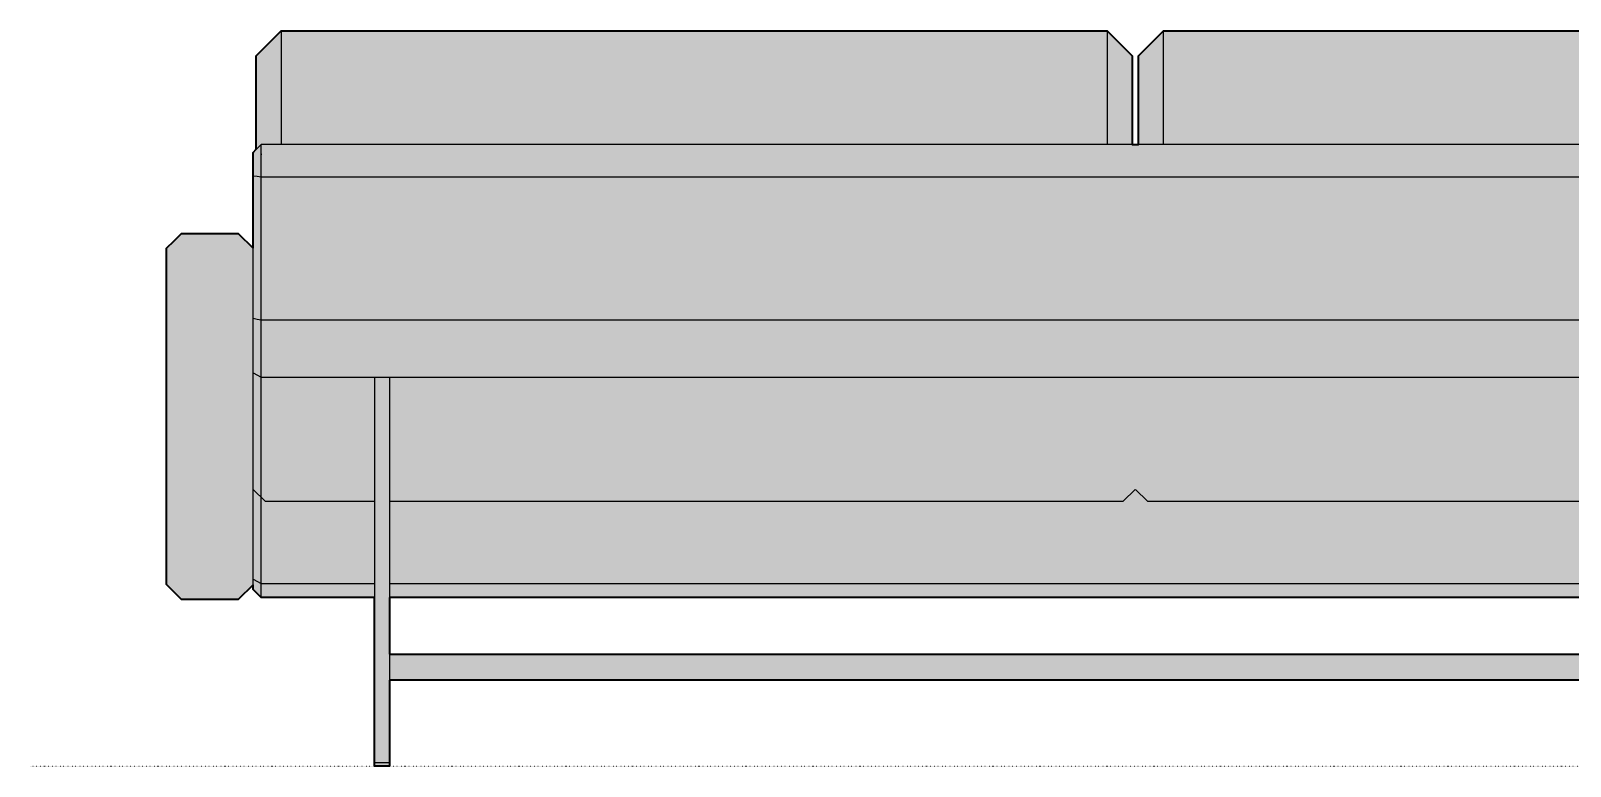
# Model space of a CAD drawing. Header units: millimetres. Extents: x 0 to 6384, y -1474 to 740.
# Drawn here: x 0 to 1549, y -1408 to -668 of the extents above; entities that cross this region are included whole.
import ezdxf

# ---------------------------------------------------------------- set-up
doc = ezdxf.new("R2010")
doc.units = ezdxf.units.MM
doc.linetypes.add('Dots', pattern=[1, 0, -1])
doc.layers.add('Blocks', color=7, linetype='Continuous')
doc.layers.add('Blocks$Fill', color=7, linetype='Continuous', true_color=0xffffff)
for name, color, linetype, lineweight, true_color in [('Blocks$Inner', 7, 'Continuous', 25, 0x007f00), ('Blocks$Outline', 7, 'Continuous', 35, 0xff3f3f), ('Groud', 7, 'Dots', 25, 0x243775)]:
    doc.layers.add(name, color=color, linetype=linetype, lineweight=lineweight, true_color=true_color)

# ---------------------------------------------------------------- blocks, each defined once
blk = doc.blocks.new('Lissoni Sofa Back')
at = {"layer": 'Blocks$Fill', "extrusion": (0, 0, -1)}
h = blk.add_hatch(color=256, dxfattribs=at)
h.paths.add_polyline_path([(1506.6, 86.6), (1506.6, 3.8), (1506.6, 0), (1521.6, 0), (1521.6, 3.8), (1521.6, 86.6), (2722.7, 86.6), (2722.7, 0), (2737.7, 0), (2737.7, 3.8), (2737.7, 169.7), (2852, 169.7), (2860, 177.7), (2860, 177.7), (2860, 177.7), (2860, 182.6), (2875, 167.6), (2932, 167.6), (2947, 182.8), (2947, 521), (2932, 536), (2875, 536), (2860, 521), (2860, 594), (2860, 595.8), (2860, 617.5), (2856.8, 620.8), (2856.8, 714.7), (2831.8, 739.7), (2000.2, 739.7), (1975.2, 714.7), (1975.2, 625.5), (1968.8, 625.5), (1968.8, 714.7), (1943.8, 739.7), (1112.1, 739.7), (1087.1, 714.7), (1087.1, 625.5), (1080.8, 625.5), (1080.8, 714.7), (1055.8, 739.7), (224.1, 739.7), (199.1, 714.7), (199.1, 620.8), (195.9, 617.5), (195.9, 614.6), (195.9, 613.7), (195.9, 613.3), (195.9, 613), (195.9, 612.6), (195.9, 612.2), (195.9, 611.9), (195.9, 611.1), (195.9, 610.1), (195.9, 594), (195.9, 521), (180.9, 536), (123.9, 536), (108.9, 521), (108.9, 182.8), (123.9, 167.6), (123.9, 167.6), (123.9, 167.6), (180.9, 167.6), (195.9, 182.6), (195.9, 177.7), (203.9, 169.7), (290.5, 169.7), (290.5, 3.8), (290.5, 0), (305.5, 0), (305.5, 3.8), (305.5, 86.6)], flags=0)
h.paths.add_polyline_path([(1521.6, 112.6), (1521.6, 169.7), (2722.7, 169.7), (2722.7, 112.6)], flags=0)
h.paths.add_polyline_path([(1506.6, 169.7), (1506.6, 112.6), (305.5, 112.6), (305.5, 169.7)], flags=0)
at = {"layer": 'Blocks$Inner'}
for p, q in [((-2860, 188.2), (-2860, 395.6)), ((-2737.7, 390.8), (-2737.7, 3.8)), ((-2722.7, 183.8), (-1521.6, 183.8)), ((-2722.7, 169.7), (-1521.6, 169.7))]:
    blk.add_line(p, q, dxfattribs=at)
for points in [[(-2856.8, 714.7), (-2831.8, 739.7), (-2000.2, 739.7), (-1975.2, 714.7)], [(-1968.8, 714.7), (-1943.8, 739.7), (-1112.1, 739.7), (-1087.1, 714.7)], [(-195.9, 617.5), (-203.9, 625.5), (-2852, 625.5), (-2860, 617.5)], [(-195.9, 594), (-195.9, 450.3), (-199.9, 449.5), (-203.9, 448.7), (-2852, 448.7), (-2856, 449.5), (-2860, 450.3), (-2860, 594)], [(-2860, 594), (-2856, 593.5), (-2852, 593), (-203.9, 593), (-199.9, 593.5), (-195.9, 594)], [(-2852, 448.7), (-2852, 593)], [(-2860, 521), (-2875, 536), (-2932, 536), (-2939.5, 528.5), (-2947, 521), (-2947, 182.8), (-2932, 167.6), (-2875, 167.6), (-2860, 182.6)], [(-2860, 395.6), (-2852, 391.3), (-203.9, 391.3), (-195.9, 395.6)], [(-2852, 183.8), (-2852, 391.3)], [(-2722.7, 390.8), (-2722.7, 3.8), (-2722.7, 0), (-2737.7, 0), (-2737.7, 3.8), (-2722.7, 3.8)], [(-2859.8, 278.5), (-2847.8, 266.5), (-2737.7, 266.5)], [(-2722.7, 266.5), (-1984.2, 266.5), (-1972.2, 278.5)], [(-1971.8, 278.5), (-1959.8, 266.5), (-1521.6, 266.5)], [(-2860, 188.2), (-2852, 183.8), (-2737.7, 183.8)], [(-2860, 177.7), (-2852, 169.7), (-2737.7, 169.7)], [(-2722.7, 112.6), (-1521.6, 112.6)], [(-1521.6, 86.6), (-2722.7, 86.6)]]:
    blk.add_lwpolyline(points, dxfattribs=at)
for points, degree in [([(-2831.8, 739.7), (-2831.8, 627.8), (-2831.8, 625.5)], 2), ([(-2000.2, 739.7), (-2000.2, 626.3), (-2000.2, 625.5)], 2), ([(-1943.8, 625.5), (-1943.8, 626.3), (-1943.8, 739.7)], 2), ([(-1975.2, 714.7), (-1975.2, 626.4), (-1975.2, 625.5)], 2), ([(-1968.8, 625.5), (-1968.8, 626.4), (-1968.8, 714.7)], 2), ([(-2852, 391.3), (-2852, 394.3), (-2852, 400.4), (-2852, 409.5), (-2852, 418.9), (-2852, 428.7), (-2852, 438.6), (-2852, 445.3), (-2852, 448.7)], 3), ([(-2852, 169.7), (-2852, 169.7), (-2852, 169.7), (-2852, 169.7)], 3)]:
    blk.add_open_spline(points, degree=degree, dxfattribs=at)
for points, knots in [([(-2856.8, 620.8), (-2856.8, 621.4), (-2856.8, 623.9), (-2856.8, 628.1), (-2856.8, 714.7)], [-156.058357, -156.058357, -156.058357, -156.058357, -153.98577, -35.578887, -35.578887, -35.578887, -35.578887]), ([(-2852, 593), (-2852, 594.8), (-2852, 597.4), (-2852, 600.3), (-2852, 601.8), (-2852, 603), (-2852, 604), (-2852, 605.5), (-2852, 607.1), (-2852, 608.5), (-2852, 609.3), (-2852, 609.9), (-2852, 610.1), (-2852, 610.4), (-2852, 610.7), (-2852, 611), (-2852, 611.2), (-2852, 611.5), (-2852, 611.8), (-2852, 612), (-2852, 612.3), (-2852, 612.5), (-2852, 612.8), (-2852, 613), (-2852, 613.2), (-2852, 613.5), (-2852, 613.6), (-2852, 613.8), (-2852, 614.2), (-2852, 614.4), (-2852, 614.2), (-2852, 615.2), (-2852, 614.6), (-2852, 615.2), (-2852, 616.1), (-2852, 615.9), (-2852, 615.1), (-2852, 614.8), (-2852, 615), (-2852, 615.7), (-2852, 616.7), (-2852, 617.6), (-2852, 618.1), (-2852, 618.3), (-2852, 618.4), (-2852, 618.6), (-2852, 618.7), (-2852, 618.9), (-2852, 619), (-2852, 619.2), (-2852, 619.3), (-2852, 619.5), (-2852, 619.7), (-2852, 619.8), (-2852, 620), (-2852, 620.1), (-2852, 620.2), (-2852, 620.4), (-2852, 620.6), (-2852, 620.8), (-2852, 621.1), (-2852, 621.3), (-2852, 621.6), (-2852, 621.9), (-2852, 622.2), (-2852, 622.6), (-2852, 623), (-2852, 623.5), (-2852, 623.9), (-2852, 624.4), (-2852, 624.8), (-2852, 625.2), (-2852, 625.5), (-2852, 625.5), (-2852, 625.5)], [3.9961564, 3.9961564, 3.9961564, 3.9961564, 4.0520348, 4.079974, 4.0939436, 4.1079132, 4.1218828, 4.1358524, 4.1637916, 4.1777612, 4.1917308, 4.1952232, 4.1987156, 4.202208, 4.2057004, 4.2091928, 4.2126852, 4.2161776, 4.21967, 4.2231624, 4.2266548, 4.2301472, 4.2336396, 4.237132, 4.2406244, 4.2441169, 4.2476093, 4.2528479, 4.2563403, 4.2591778, 4.2659444, 4.2685637, 4.2729292, 4.2772947, 4.2781678, 4.279914, 4.2807871, 4.2816602, 4.2825333, 4.2829698, 4.2834064, 4.2842795, 4.2844977, 4.284716, 4.2851526, 4.2860257, 4.2877719, 4.2895181, 4.2912643, 4.2930105, 4.2965029, 4.2999953, 4.3034877, 4.3069801, 4.3104725, 4.3139649, 4.3174573, 4.3209497, 4.3244421, 4.3314269, 4.3384117, 4.3453965, 4.3523813, 4.3593661, 4.3733357, 4.3873053, 4.4012749, 4.4152445, 4.4431837, 4.4711229, 4.4990621, 4.5270013, 4.5549405, 4.5828797, 4.5828797, 4.5828797, 4.5828797]), ([(-2860, 594), (-2860, 594.6), (-2860, 596), (-2860, 597.8), (-2860, 599.5), (-2860, 600.8), (-2860, 602), (-2860, 602.9), (-2860, 603.8), (-2860, 604.9), (-2860, 606.2), (-2860, 607.4), (-2860, 608.1), (-2860, 608.3), (-2860, 608.6), (-2860, 608.9), (-2860, 609.2), (-2860, 609.6), (-2860, 609.8), (-2860, 610.1), (-2860, 610.3), (-2860, 610.6), (-2860, 610.8), (-2860, 611.1), (-2860, 611.3), (-2860, 611.6), (-2860, 611.8), (-2860, 612), (-2860, 612.2), (-2860, 612.4), (-2860, 612.5), (-2860, 612.7), (-2860, 612.8), (-2860, 612.9), (-2860, 613), (-2860, 613.1), (-2860, 613.1), (-2860, 613.2), (-2860, 613.2), (-2860, 613.2), (-2860, 613.2), (-2860, 613.3), (-2860, 613.3), (-2860, 613.4), (-2860, 613.4), (-2860, 613.5), (-2860, 613.6), (-2860, 613.7), (-2860, 613.9), (-2860, 614.2), (-2860, 614.5), (-2860, 614.8), (-2860, 615), (-2860, 615.4), (-2860, 615.7), (-2860, 616.1), (-2860, 616.3), (-2860, 616.5), (-2860, 616.6), (-2860, 616.7), (-2860, 616.8), (-2860, 617), (-2860, 617.1), (-2860, 617.2), (-2860, 617.3), (-2860, 617.4), (-2860, 617.5), (-2860, 617.5), (-2860, 617.5), (-2860, 617.5), (-2860, 617.5), (-2860, 617.5), (-2860, 617.4), (-2860, 617.2), (-2860, 617), (-2860, 616.7), (-2860, 616.5), (-2860, 616.3), (-2860, 616.1), (-2860, 616), (-2860, 615.8), (-2860, 615.6), (-2860, 615.4), (-2860, 615.1), (-2860, 614.7), (-2860, 614.2), (-2860, 613.7), (-2860, 613.3), (-2860, 612.9), (-2860, 612.6), (-2860, 612.1), (-2860, 611.3), (-2860, 610.2), (-2860, 609), (-2860, 608), (-2860, 607.2), (-2860, 606.3), (-2860, 605.1), (-2860, 604.2), (-2860, 603.7)], [3000.603938, 3000.603938, 3000.603938, 3000.603938, 3002.435113, 3004.677704, 3006.128135, 3007.578565, 3008.575569, 3009.572573, 3010.4063, 3011.240027, 3012.846678, 3014.45333, 3014.700353, 3014.947376, 3015.1944, 3015.441423, 3015.935469, 3016.182493, 3016.429516, 3016.680503, 3016.931489, 3017.182476, 3017.433463, 3017.68445, 3017.935437, 3018.186423, 3018.43741, 3018.626459, 3018.815507, 3019.004556, 3019.193604, 3019.335758, 3019.477912, 3019.575663, 3019.673414, 3019.74022, 3019.807025, 3019.83556, 3019.849914, 3019.883542, 3019.917171, 3019.976645, 3020.036119, 3020.120514, 3020.204908, 3020.312742, 3020.420576, 3020.683246, 3020.945915, 3021.669688, 3022.393461, 3022.921727, 3023.449993, 3024.506526, 3025.701108, 3026.89569, 3028.191995, 3028.840147, 3029.4883, 3030.153909, 3030.819519, 3031.485128, 3032.150738, 3032.733323, 3033.315909, 3034.481081, 3035.522967, 3036.564854, 3037.032127, 3037.499399, 3037.966671, 3038.433943, 3039.381237, 3040.328531, 3041.234487, 3042.140443, 3042.555801, 3042.971159, 3043.386518, 3043.801876, 3044.136437, 3044.470997, 3044.805558, 3045.140118, 3045.894604, 3046.64909, 3047.50948, 3047.939676, 3048.369871, 3048.82067, 3049.271469, 3050.173067, 3051.874454, 3053.57584, 3054.459858, 3055.343876, 3056.383422, 3057.422967, 3059.164103, 3059.164103, 3059.164103, 3059.164103]), ([(-2860, 395.6), (-2860, 397.6), (-2860, 400.5), (-2860, 404.5), (-2860, 407.7), (-2860, 411.2), (-2860, 414.8), (-2860, 418.4), (-2860, 422.3), (-2860, 426.4), (-2860, 430.8), (-2860, 435.3), (-2860, 439.1), (-2860, 442.4), (-2860, 445), (-2860, 447.7), (-2860, 449.5), (-2860, 450.4)], [207.423493, 207.423493, 207.423493, 207.423493, 214.159311, 217.63155, 221.103788, 225.110276, 229.116763, 233.12325, 237.129737, 241.774565, 246.419393, 251.064221, 255.709049, 258.4553, 261.20155, 263.947801, 266.694052, 266.694052, 266.694052, 266.694052]), ([(-2860, 177.7), (-2860, 177.7), (-2860, 177.7), (-2860, 177.7), (-2860, 177.7), (-2860, 177.7), (-2860, 177.8), (-2860, 177.8), (-2860, 177.9), (-2860, 178.1), (-2860, 178.2), (-2860, 178.5), (-2860, 178.7), (-2860, 179), (-2860, 179.3), (-2860, 179.6), (-2860, 179.9), (-2860, 180.2), (-2860, 180.5), (-2860, 180.9), (-2860, 181.3), (-2860, 181.7), (-2860, 182.2), (-2860, 182.7), (-2860, 183.3), (-2860, 183.9), (-2860, 184.6), (-2860, 185.4), (-2860, 186.3), (-2860, 187.2), (-2860, 187.9), (-2860, 188.2), (-2860, 188.2)], [-26.743179, -26.743179, -26.743179, -26.743179, -26.233828, -25.55632, -24.878812, -24.201305, -23.523797, -22.214338, -20.904879, -19.595419, -18.28596, -17.178157, -16.070353, -14.962549, -13.854745, -13.141796, -12.428848, -11.715899, -11.00295, -10.283079, -9.563208, -8.843336, -8.123465, -7.239758, -6.356052, -5.472346, -4.588639, -3.463352, -2.338064, -1.212777, -0.08749, 0, 0, 0, 0]), ([(-2852, 169.7), (-2852, 169.7), (-2852, 169.7), (-2852, 169.8), (-2852, 169.9), (-2852, 170.1), (-2852, 170.5), (-2852, 171), (-2852, 171.6), (-2852, 172.3), (-2852, 173.2), (-2852, 174.4), (-2852, 175.6), (-2852, 177.1), (-2852, 178.6), (-2852, 180.7), (-2852, 182.5), (-2852, 183.8)], [0.235334, 0.235334, 0.235334, 0.235334, 0.2461564, 0.2961564, 0.3461564, 0.3961564, 0.4461564, 0.4961564, 0.5461564, 0.5961564, 0.6461564, 0.6961564, 0.7461564, 0.7961564, 0.8461564, 0.8961564, 0.9961564, 0.9961564, 0.9961564, 0.9961564])]:
    blk.add_open_spline(points, degree=3, knots=knots, dxfattribs=at)
at = {"layer": 'Blocks$Outline'}
for points in [[(-2856.8, 714.7), (-2831.8, 739.7), (-2000.2, 739.7), (-1975.2, 714.7)], [(-1968.8, 714.7), (-1943.8, 739.7), (-1112.1, 739.7), (-1087.1, 714.7)], [(-2860, 617.5), (-2856.8, 620.8)], [(-1975.2, 625.5), (-1968.8, 625.5)], [(-2947, 521), (-2939.5, 528.5), (-2932, 536), (-2875, 536), (-2860, 521)], [(-2947, 182.8), (-2947, 521)], [(-2860, 182.6), (-2875, 167.6), (-2932, 167.6), (-2947, 182.8)], [(-2737.7, 169.7), (-2852, 169.7), (-2860, 177.7)], [(-2737.7, 3.8), (-2737.7, 169.7)], [(-1521.6, 169.7), (-2722.7, 169.7)], [(-2722.7, 169.7), (-2722.7, 112.6)], [(-2722.7, 112.6), (-1521.6, 112.6)], [(-2722.7, 86.6), (-2722.7, 3.8), (-2722.7, 0), (-2737.7, 0), (-2737.7, 3.8)], [(-1521.6, 86.6), (-2722.7, 86.6)]]:
    blk.add_lwpolyline(points, dxfattribs=at)
for points, knots in [([(-2856.8, 620.8), (-2856.8, 621.4), (-2856.8, 623.9), (-2856.8, 628.1), (-2856.8, 714.7)], [-156.058357, -156.058357, -156.058357, -156.058357, -153.98577, -35.578887, -35.578887, -35.578887, -35.578887]), ([(-2860, 521), (-2860, 545.3), (-2860, 569.7), (-2860, 594), (-2860, 594.6), (-2860, 596), (-2860, 597.8), (-2860, 599.5), (-2860, 600.8), (-2860, 602), (-2860, 602.9), (-2860, 603.8), (-2860, 604.9), (-2860, 606.2), (-2860, 607.4), (-2860, 608.1), (-2860, 608.3), (-2860, 608.6), (-2860, 608.9), (-2860, 609.2), (-2860, 609.6), (-2860, 609.8), (-2860, 610.1), (-2860, 610.3), (-2860, 610.6), (-2860, 610.8), (-2860, 611.1), (-2860, 611.3), (-2860, 611.6), (-2860, 611.8), (-2860, 612), (-2860, 612.2), (-2860, 612.4), (-2860, 612.5), (-2860, 612.7), (-2860, 612.8), (-2860, 612.9), (-2860, 613), (-2860, 613.1), (-2860, 613.1), (-2860, 613.2), (-2860, 613.2), (-2860, 613.2), (-2860, 613.2), (-2860, 613.3), (-2860, 613.3), (-2860, 613.4), (-2860, 613.4), (-2860, 613.5), (-2860, 613.6), (-2860, 613.7), (-2860, 613.9), (-2860, 614.2), (-2860, 614.5), (-2860, 614.8), (-2860, 615), (-2860, 615.4), (-2860, 615.7), (-2860, 616.1), (-2860, 616.3), (-2860, 616.5), (-2860, 616.6), (-2860, 616.7), (-2860, 616.8), (-2860, 617), (-2860, 617.1), (-2860, 617.2), (-2860, 617.3), (-2860, 617.4), (-2860, 617.5), (-2860, 617.5), (-2860, 617.5), (-2860, 617.5), (-2860, 617.5), (-2860, 617.5)], [2927.608487, 2927.608487, 2927.608487, 2927.608487, 3000.603938, 3000.603938, 3000.603938, 3002.435113, 3004.677704, 3006.128135, 3007.578565, 3008.575569, 3009.572573, 3010.4063, 3011.240027, 3012.846678, 3014.45333, 3014.700353, 3014.947376, 3015.1944, 3015.441423, 3015.935469, 3016.182493, 3016.429516, 3016.680503, 3016.931489, 3017.182476, 3017.433463, 3017.68445, 3017.935437, 3018.186423, 3018.43741, 3018.626459, 3018.815507, 3019.004556, 3019.193604, 3019.335758, 3019.477912, 3019.575663, 3019.673414, 3019.74022, 3019.807025, 3019.83556, 3019.849914, 3019.883542, 3019.917171, 3019.976645, 3020.036119, 3020.120514, 3020.204908, 3020.312742, 3020.420576, 3020.683246, 3020.945915, 3021.669688, 3022.393461, 3022.921727, 3023.449993, 3024.506526, 3025.701108, 3026.89569, 3028.191995, 3028.840147, 3029.4883, 3030.153909, 3030.819519, 3031.485128, 3032.150738, 3032.733323, 3033.315909, 3034.481081, 3035.522967, 3036.564854, 3037.032127, 3037.054824, 3037.057079, 3037.057079, 3037.057079, 3037.057079]), ([(-2860, 177.7), (-2860, 177.7), (-2860, 177.8), (-2860, 177.8), (-2860, 177.8), (-2860, 177.9), (-2860, 178.1), (-2860, 178.2), (-2860, 178.5), (-2860, 178.7), (-2860, 179), (-2860, 179.3), (-2860, 179.6), (-2860, 179.9), (-2860, 180.2), (-2860, 180.5), (-2860, 180.9), (-2860, 181.3), (-2860, 181.7), (-2860, 182.1), (-2860, 182.4), (-2860, 182.6)], [-24.352357, -24.352357, -24.352357, -24.352357, -24.201305, -23.523797, -22.214338, -20.904879, -19.595419, -18.28596, -17.178157, -16.070353, -14.962549, -13.854745, -13.141796, -12.428848, -11.715899, -11.00295, -10.283079, -9.563208, -8.843336, -8.123465, -7.440943, -7.440943, -7.440943, -7.440943]), ([(-2860, 177.7), (-2860, 177.7), (-2860, 177.7), (-2860, 177.7), (-2860, 177.7), (-2860, 177.7), (-2860, 177.7)], [25.52831, 25.52831, 25.52831, 25.52831, 25.531227, 25.55632, 26.233828, 26.743179, 26.743179, 26.743179, 26.743179])]:
    blk.add_open_spline(points, degree=3, knots=knots, dxfattribs=at)
for points in [[(-1975.2, 714.7), (-1975.2, 626.4), (-1975.2, 625.5)], [(-1968.8, 625.5), (-1968.8, 626.4), (-1968.8, 714.7)]]:
    blk.add_open_spline(points, degree=2, dxfattribs=at)

msp = doc.modelspace()

# ---------------------------------------------------------------- linework, layer by layer
at = {"layer": 'Groud'}
msp.add_lwpolyline([(0, -1408.2), (3083.7, -1408.2)], dxfattribs=at)

# ---------------------------------------------------------------- block references
at = {"layer": 'Blocks'}
msp.add_blockref('Lissoni Sofa Back', (3083.7, -1408.2), dxfattribs=at)

doc.saveas('drawing.dxf')
